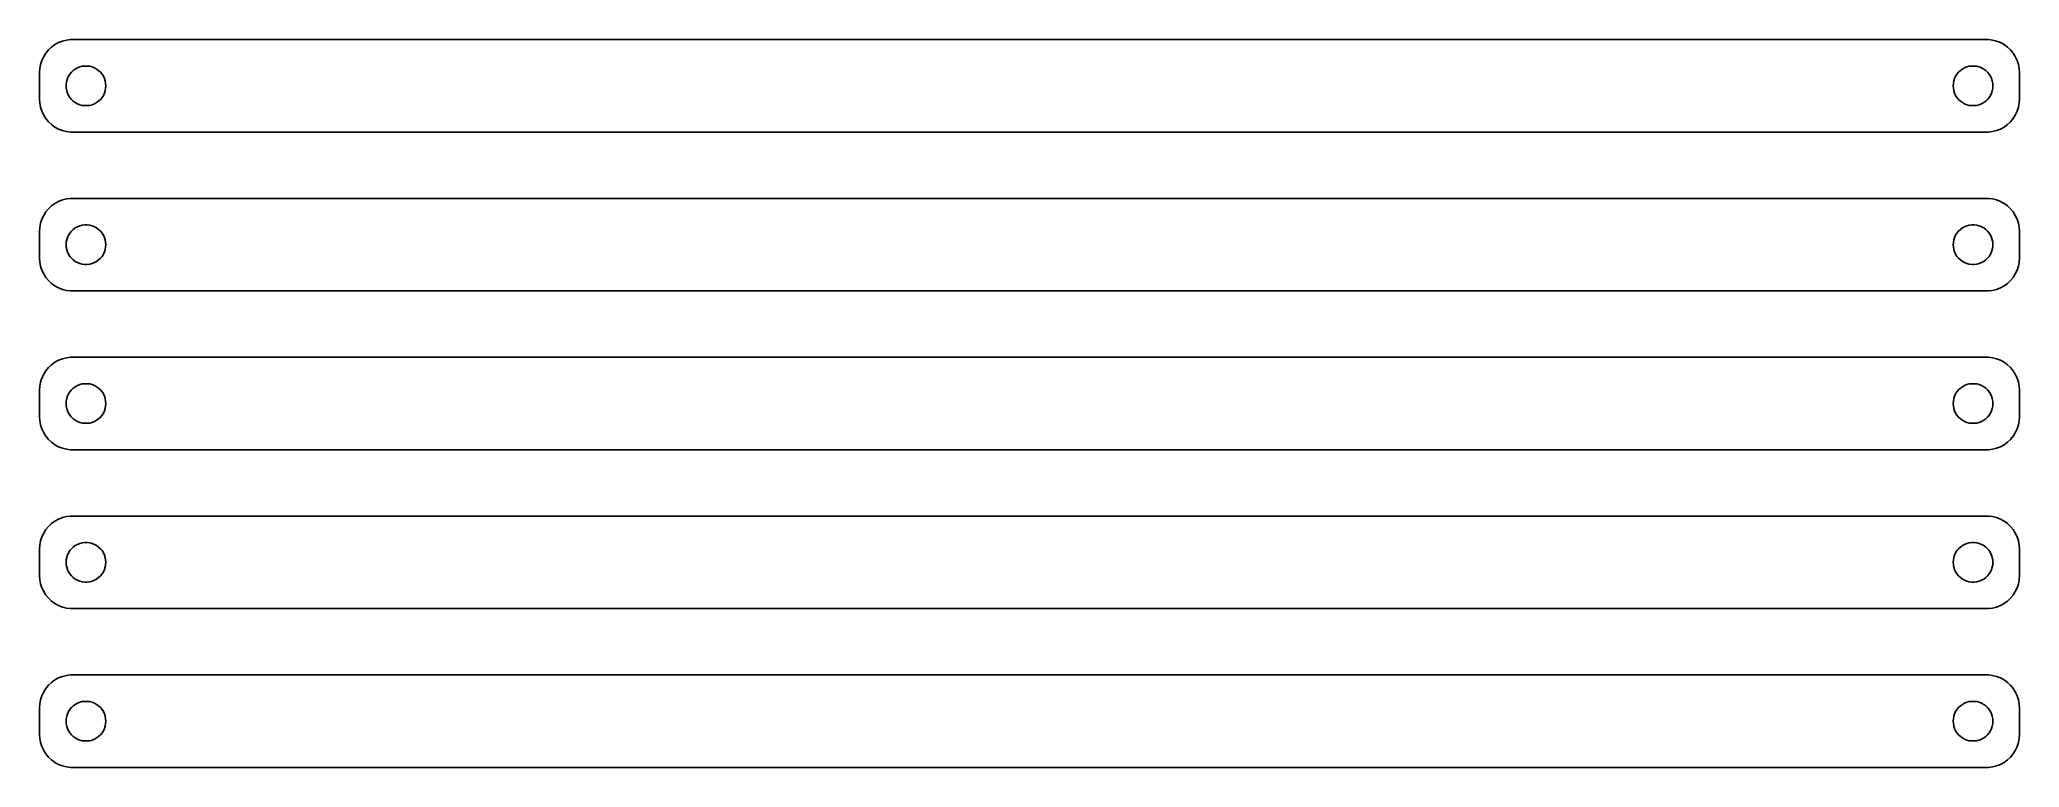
# Model space of a CAD drawing. Header units: metres. Extents: x -150 to 150, y 113 to 223.
import ezdxf

# ---------------------------------------------------------------- set-up
doc = ezdxf.new("R2010")
doc.units = ezdxf.units.M

msp = doc.modelspace()

# ---------------------------------------------------------------- linework, layer by layer
for p, q in [((-148.145, 221.423), (-148.545, 220.939)), ((-147.687, 221.853), (-148.145, 221.423)), ((-147.179, 222.222), (-147.687, 221.853)), ((-146.629, 222.524), (-147.179, 222.222)), ((-146.045, 222.755), (-146.629, 222.524)), ((-145.437, 222.911), (-146.045, 222.755)), ((-144.814, 222.99), (-145.437, 222.911)), ((144.814, 222.99), (-144.814, 222.99)), ((145.437, 222.911), (144.814, 222.99)), ((146.045, 222.755), (145.437, 222.911)), ((146.629, 222.524), (146.045, 222.755)), ((147.179, 222.222), (146.629, 222.524)), ((147.687, 221.853), (147.179, 222.222)), ((148.145, 221.423), (147.687, 221.853)), ((148.545, 220.939), (148.145, 221.423)), ((-149.461, 218.627), (-149.5, 218)), ((-149.343, 219.243), (-149.461, 218.627)), ((-149.149, 219.841), (-149.343, 219.243)), ((-148.882, 220.409), (-149.149, 219.841)), ((-148.545, 220.939), (-148.882, 220.409)), ((-144.687, 218.054), (-144.412, 218.312)), ((-144.412, 218.312), (-144.107, 218.533)), ((-144.107, 218.533), (-143.777, 218.714)), ((-143.777, 218.714), (-143.427, 218.853)), ((-143.427, 218.853), (-143.062, 218.947)), ((-143.062, 218.947), (-142.688, 218.994)), ((-142.688, 218.994), (-142.312, 218.994)), ((-142.312, 218.994), (-141.938, 218.947)), ((-141.938, 218.947), (-141.573, 218.853)), ((-141.573, 218.853), (-141.223, 218.714)), ((-141.223, 218.714), (-140.893, 218.533)), ((-140.893, 218.533), (-140.588, 218.312)), ((-140.588, 218.312), (-140.313, 218.054)), ((140.313, 218.054), (140.588, 218.312)), ((140.588, 218.312), (140.893, 218.533)), ((140.893, 218.533), (141.223, 218.714)), ((141.223, 218.714), (141.573, 218.853)), ((141.573, 218.853), (141.938, 218.947)), ((141.938, 218.947), (142.312, 218.994)), ((142.312, 218.994), (142.688, 218.994)), ((142.688, 218.994), (143.062, 218.947)), ((143.062, 218.947), (143.427, 218.853)), ((143.427, 218.853), (143.777, 218.714)), ((143.777, 218.714), (144.107, 218.533)), ((144.107, 218.533), (144.412, 218.312)), ((144.412, 218.312), (144.687, 218.054)), ((148.882, 220.409), (148.545, 220.939)), ((149.149, 219.841), (148.882, 220.409)), ((149.343, 219.243), (149.149, 219.841)), ((149.461, 218.627), (149.343, 219.243)), ((149.5, 218), (149.461, 218.627)), ((-149.5, 218), (-149.5, 214)), ((-145.5, 216), (-145.476, 216.376)), ((-145.476, 215.624), (-145.5, 216)), ((-145.476, 216.376), (-145.406, 216.746)), ((-145.406, 215.254), (-145.476, 215.624)), ((-145.406, 216.746), (-145.289, 217.104)), ((-145.289, 217.104), (-145.129, 217.445)), ((-145.129, 217.445), (-144.927, 217.763)), ((-144.927, 217.763), (-144.687, 218.054)), ((-140.313, 218.054), (-140.073, 217.763)), ((-140.073, 217.763), (-139.871, 217.445)), ((-139.871, 217.445), (-139.711, 217.104)), ((-139.711, 217.104), (-139.594, 216.746)), ((-139.594, 216.746), (-139.524, 216.376)), ((-139.524, 215.624), (-139.594, 215.254)), ((-139.524, 216.376), (-139.5, 216)), ((-139.5, 216), (-139.524, 215.624)), ((139.5, 216), (139.524, 216.376)), ((139.524, 215.624), (139.5, 216)), ((139.524, 216.376), (139.594, 216.746)), ((139.594, 215.254), (139.524, 215.624)), ((139.594, 216.746), (139.711, 217.104)), ((139.711, 217.104), (139.871, 217.445)), ((139.871, 217.445), (140.073, 217.763)), ((140.073, 217.763), (140.313, 218.054)), ((144.687, 218.054), (144.927, 217.763)), ((144.927, 217.763), (145.129, 217.445)), ((145.129, 217.445), (145.289, 217.104)), ((145.289, 217.104), (145.406, 216.746)), ((145.406, 216.746), (145.476, 216.376)), ((145.476, 215.624), (145.406, 215.254)), ((145.476, 216.376), (145.5, 216)), ((145.5, 216), (145.476, 215.624)), ((149.5, 214), (149.5, 218)), ((-149.5, 214), (-149.461, 213.373)), ((-149.461, 213.373), (-149.343, 212.757)), ((-149.343, 212.757), (-149.149, 212.159)), ((-145.289, 214.896), (-145.406, 215.254)), ((-145.129, 214.555), (-145.289, 214.896)), ((-144.927, 214.237), (-145.129, 214.555)), ((-144.687, 213.946), (-144.927, 214.237)), ((-144.412, 213.688), (-144.687, 213.946)), ((-144.107, 213.467), (-144.412, 213.688)), ((-143.777, 213.286), (-144.107, 213.467)), ((-143.427, 213.147), (-143.777, 213.286)), ((-143.062, 213.053), (-143.427, 213.147)), ((-142.688, 213.006), (-143.062, 213.053)), ((-142.312, 213.006), (-142.688, 213.006)), ((-141.938, 213.053), (-142.312, 213.006)), ((-141.573, 213.147), (-141.938, 213.053)), ((-141.223, 213.286), (-141.573, 213.147)), ((-140.893, 213.467), (-141.223, 213.286)), ((-140.588, 213.688), (-140.893, 213.467)), ((-140.313, 213.946), (-140.588, 213.688)), ((-140.073, 214.237), (-140.313, 213.946)), ((-139.871, 214.555), (-140.073, 214.237)), ((-139.711, 214.896), (-139.871, 214.555)), ((-139.594, 215.254), (-139.711, 214.896)), ((139.711, 214.896), (139.594, 215.254)), ((139.871, 214.555), (139.711, 214.896)), ((140.073, 214.237), (139.871, 214.555)), ((140.313, 213.946), (140.073, 214.237)), ((140.588, 213.688), (140.313, 213.946)), ((140.893, 213.467), (140.588, 213.688)), ((141.223, 213.286), (140.893, 213.467)), ((141.573, 213.147), (141.223, 213.286)), ((141.938, 213.053), (141.573, 213.147)), ((142.312, 213.006), (141.938, 213.053)), ((142.688, 213.006), (142.312, 213.006)), ((143.062, 213.053), (142.688, 213.006)), ((143.427, 213.147), (143.062, 213.053)), ((143.777, 213.286), (143.427, 213.147)), ((144.107, 213.467), (143.777, 213.286)), ((144.412, 213.688), (144.107, 213.467)), ((144.687, 213.946), (144.412, 213.688)), ((144.927, 214.237), (144.687, 213.946)), ((145.129, 214.555), (144.927, 214.237)), ((145.289, 214.896), (145.129, 214.555)), ((145.406, 215.254), (145.289, 214.896)), ((149.149, 212.159), (149.343, 212.757)), ((149.343, 212.757), (149.461, 213.373)), ((149.461, 213.373), (149.5, 214)), ((-149.149, 212.159), (-148.882, 211.591)), ((-148.882, 211.591), (-148.545, 211.061)), ((-148.545, 211.061), (-148.145, 210.577)), ((-148.145, 210.577), (-147.687, 210.147)), ((-147.687, 210.147), (-147.179, 209.778)), ((-147.179, 209.778), (-146.629, 209.476)), ((-146.629, 209.476), (-146.045, 209.245)), ((146.045, 209.245), (146.629, 209.476)), ((146.629, 209.476), (147.179, 209.778)), ((147.179, 209.778), (147.687, 210.147)), ((147.687, 210.147), (148.145, 210.577)), ((148.145, 210.577), (148.545, 211.061)), ((148.545, 211.061), (148.882, 211.591)), ((148.882, 211.591), (149.149, 212.159)), ((-146.045, 209.245), (-145.437, 209.089)), ((-145.437, 209.089), (-144.814, 209.01)), ((-144.814, 209.01), (144.814, 209.01)), ((144.814, 209.01), (145.437, 209.089)), ((145.437, 209.089), (146.045, 209.245)), ((-148.145, 197.423), (-148.545, 196.939)), ((-147.687, 197.853), (-148.145, 197.423)), ((-147.179, 198.222), (-147.687, 197.853)), ((-146.629, 198.524), (-147.179, 198.222)), ((-146.045, 198.755), (-146.629, 198.524)), ((-145.437, 198.911), (-146.045, 198.755)), ((-144.814, 198.99), (-145.437, 198.911)), ((144.814, 198.99), (-144.814, 198.99)), ((145.437, 198.911), (144.814, 198.99)), ((146.045, 198.755), (145.437, 198.911)), ((146.629, 198.524), (146.045, 198.755)), ((147.179, 198.222), (146.629, 198.524)), ((147.687, 197.853), (147.179, 198.222)), ((148.145, 197.423), (147.687, 197.853)), ((148.545, 196.939), (148.145, 197.423)), ((-149.461, 194.627), (-149.5, 194)), ((-149.343, 195.243), (-149.461, 194.627)), ((-149.149, 195.841), (-149.343, 195.243)), ((-148.882, 196.409), (-149.149, 195.841)), ((-148.545, 196.939), (-148.882, 196.409)), ((-144.412, 194.312), (-144.107, 194.533)), ((-144.107, 194.533), (-143.777, 194.714)), ((-143.777, 194.714), (-143.427, 194.853)), ((-143.427, 194.853), (-143.062, 194.947)), ((-143.062, 194.947), (-142.688, 194.994)), ((-142.688, 194.994), (-142.312, 194.994)), ((-142.312, 194.994), (-141.938, 194.947)), ((-141.938, 194.947), (-141.573, 194.853)), ((-141.573, 194.853), (-141.223, 194.714)), ((-141.223, 194.714), (-140.893, 194.533)), ((-140.893, 194.533), (-140.588, 194.312)), ((140.588, 194.312), (140.893, 194.533)), ((140.893, 194.533), (141.223, 194.714)), ((141.223, 194.714), (141.573, 194.853)), ((141.573, 194.853), (141.938, 194.947)), ((141.938, 194.947), (142.312, 194.994)), ((142.312, 194.994), (142.688, 194.994)), ((142.688, 194.994), (143.062, 194.947)), ((143.062, 194.947), (143.427, 194.853)), ((143.427, 194.853), (143.777, 194.714)), ((143.777, 194.714), (144.107, 194.533)), ((144.107, 194.533), (144.412, 194.312)), ((148.882, 196.409), (148.545, 196.939)), ((149.149, 195.841), (148.882, 196.409)), ((149.343, 195.243), (149.149, 195.841)), ((149.461, 194.627), (149.343, 195.243)), ((149.5, 194), (149.461, 194.627)), ((-149.5, 194), (-149.5, 190)), ((-145.5, 192), (-145.476, 192.376)), ((-145.476, 191.624), (-145.5, 192)), ((-145.476, 192.376), (-145.406, 192.746)), ((-145.406, 191.254), (-145.476, 191.624)), ((-145.406, 192.746), (-145.289, 193.104)), ((-145.289, 193.104), (-145.129, 193.445)), ((-145.129, 193.445), (-144.927, 193.763)), ((-144.927, 193.763), (-144.687, 194.054)), ((-144.687, 194.054), (-144.412, 194.312)), ((-140.588, 194.312), (-140.313, 194.054)), ((-140.313, 194.054), (-140.073, 193.763)), ((-140.073, 193.763), (-139.871, 193.445)), ((-139.871, 193.445), (-139.711, 193.104)), ((-139.711, 193.104), (-139.594, 192.746)), ((-139.594, 192.746), (-139.524, 192.376)), ((-139.524, 191.624), (-139.594, 191.254)), ((-139.524, 192.376), (-139.5, 192)), ((-139.5, 192), (-139.524, 191.624)), ((139.5, 192), (139.524, 192.376)), ((139.524, 191.624), (139.5, 192)), ((139.524, 192.376), (139.594, 192.746)), ((139.594, 191.254), (139.524, 191.624)), ((139.594, 192.746), (139.711, 193.104)), ((139.711, 193.104), (139.871, 193.445)), ((139.871, 193.445), (140.073, 193.763)), ((140.073, 193.763), (140.313, 194.054)), ((140.313, 194.054), (140.588, 194.312)), ((144.412, 194.312), (144.687, 194.054)), ((144.687, 194.054), (144.927, 193.763)), ((144.927, 193.763), (145.129, 193.445)), ((145.129, 193.445), (145.289, 193.104)), ((145.289, 193.104), (145.406, 192.746)), ((145.406, 192.746), (145.476, 192.376)), ((145.476, 191.624), (145.406, 191.254)), ((145.476, 192.376), (145.5, 192)), ((145.5, 192), (145.476, 191.624)), ((149.5, 190), (149.5, 194)), ((-149.5, 190), (-149.461, 189.373)), ((-149.461, 189.373), (-149.343, 188.757)), ((-149.343, 188.757), (-149.149, 188.159)), ((-145.289, 190.896), (-145.406, 191.254)), ((-145.129, 190.555), (-145.289, 190.896)), ((-144.927, 190.237), (-145.129, 190.555)), ((-144.687, 189.946), (-144.927, 190.237)), ((-144.412, 189.688), (-144.687, 189.946)), ((-144.107, 189.467), (-144.412, 189.688)), ((-143.777, 189.286), (-144.107, 189.467)), ((-143.427, 189.147), (-143.777, 189.286)), ((-143.062, 189.053), (-143.427, 189.147)), ((-142.688, 189.006), (-143.062, 189.053)), ((-142.312, 189.006), (-142.688, 189.006)), ((-141.938, 189.053), (-142.312, 189.006)), ((-141.573, 189.147), (-141.938, 189.053)), ((-141.223, 189.286), (-141.573, 189.147)), ((-140.893, 189.467), (-141.223, 189.286)), ((-140.588, 189.688), (-140.893, 189.467)), ((-140.313, 189.946), (-140.588, 189.688)), ((-140.073, 190.237), (-140.313, 189.946)), ((-139.871, 190.555), (-140.073, 190.237)), ((-139.711, 190.896), (-139.871, 190.555)), ((-139.594, 191.254), (-139.711, 190.896)), ((139.711, 190.896), (139.594, 191.254)), ((139.871, 190.555), (139.711, 190.896)), ((140.073, 190.237), (139.871, 190.555)), ((140.313, 189.946), (140.073, 190.237)), ((140.588, 189.688), (140.313, 189.946)), ((140.893, 189.467), (140.588, 189.688)), ((141.223, 189.286), (140.893, 189.467)), ((141.573, 189.147), (141.223, 189.286)), ((141.938, 189.053), (141.573, 189.147)), ((142.312, 189.006), (141.938, 189.053)), ((142.688, 189.006), (142.312, 189.006)), ((143.062, 189.053), (142.688, 189.006)), ((143.427, 189.147), (143.062, 189.053)), ((143.777, 189.286), (143.427, 189.147)), ((144.107, 189.467), (143.777, 189.286)), ((144.412, 189.688), (144.107, 189.467)), ((144.687, 189.946), (144.412, 189.688)), ((144.927, 190.237), (144.687, 189.946)), ((145.129, 190.555), (144.927, 190.237)), ((145.289, 190.896), (145.129, 190.555)), ((145.406, 191.254), (145.289, 190.896)), ((149.149, 188.159), (149.343, 188.757)), ((149.343, 188.757), (149.461, 189.373)), ((149.461, 189.373), (149.5, 190)), ((-149.149, 188.159), (-148.882, 187.591)), ((-148.882, 187.591), (-148.545, 187.061)), ((-148.545, 187.061), (-148.145, 186.577)), ((-148.145, 186.577), (-147.687, 186.147)), ((-147.687, 186.147), (-147.179, 185.778)), ((-147.179, 185.778), (-146.629, 185.476)), ((-146.629, 185.476), (-146.045, 185.245)), ((146.045, 185.245), (146.629, 185.476)), ((146.629, 185.476), (147.179, 185.778)), ((147.179, 185.778), (147.687, 186.147)), ((147.687, 186.147), (148.145, 186.577)), ((148.145, 186.577), (148.545, 187.061)), ((148.545, 187.061), (148.882, 187.591)), ((148.882, 187.591), (149.149, 188.159)), ((-146.045, 185.245), (-145.437, 185.089)), ((-145.437, 185.089), (-144.814, 185.01)), ((-144.814, 185.01), (144.814, 185.01)), ((144.814, 185.01), (145.437, 185.089)), ((145.437, 185.089), (146.045, 185.245)), ((-148.145, 173.423), (-148.545, 172.939)), ((-147.687, 173.853), (-148.145, 173.423)), ((-147.179, 174.222), (-147.687, 173.853)), ((-146.629, 174.524), (-147.179, 174.222)), ((-146.045, 174.755), (-146.629, 174.524)), ((-145.437, 174.911), (-146.045, 174.755)), ((-144.814, 174.99), (-145.437, 174.911)), ((144.814, 174.99), (-144.814, 174.99)), ((145.437, 174.911), (144.814, 174.99)), ((146.045, 174.755), (145.437, 174.911)), ((146.629, 174.524), (146.045, 174.755)), ((147.179, 174.222), (146.629, 174.524)), ((147.687, 173.853), (147.179, 174.222)), ((148.145, 173.423), (147.687, 173.853)), ((148.545, 172.939), (148.145, 173.423)), ((-149.461, 170.627), (-149.5, 170)), ((-149.343, 171.243), (-149.461, 170.627)), ((-149.149, 171.841), (-149.343, 171.243)), ((-148.882, 172.409), (-149.149, 171.841)), ((-148.545, 172.939), (-148.882, 172.409)), ((-144.412, 170.312), (-144.107, 170.533)), ((-144.107, 170.533), (-143.777, 170.714)), ((-143.777, 170.714), (-143.427, 170.853)), ((-143.427, 170.853), (-143.062, 170.947)), ((-143.062, 170.947), (-142.688, 170.994)), ((-142.688, 170.994), (-142.312, 170.994)), ((-142.312, 170.994), (-141.938, 170.947)), ((-141.938, 170.947), (-141.573, 170.853)), ((-141.573, 170.853), (-141.223, 170.714)), ((-141.223, 170.714), (-140.893, 170.533)), ((-140.893, 170.533), (-140.588, 170.312)), ((140.588, 170.312), (140.893, 170.533)), ((140.893, 170.533), (141.223, 170.714)), ((141.223, 170.714), (141.573, 170.853)), ((141.573, 170.853), (141.938, 170.947)), ((141.938, 170.947), (142.312, 170.994)), ((142.312, 170.994), (142.688, 170.994)), ((142.688, 170.994), (143.062, 170.947)), ((143.062, 170.947), (143.427, 170.853)), ((143.427, 170.853), (143.777, 170.714)), ((143.777, 170.714), (144.107, 170.533)), ((144.107, 170.533), (144.412, 170.312)), ((148.882, 172.409), (148.545, 172.939)), ((149.149, 171.841), (148.882, 172.409)), ((149.343, 171.243), (149.149, 171.841)), ((149.461, 170.627), (149.343, 171.243)), ((149.5, 170), (149.461, 170.627)), ((-149.5, 170), (-149.5, 166)), ((-145.5, 168), (-145.476, 168.376)), ((-145.476, 167.624), (-145.5, 168)), ((-145.476, 168.376), (-145.406, 168.746)), ((-145.406, 167.254), (-145.476, 167.624)), ((-145.406, 168.746), (-145.289, 169.104)), ((-145.289, 169.104), (-145.129, 169.445)), ((-145.129, 169.445), (-144.927, 169.763)), ((-144.927, 169.763), (-144.687, 170.054)), ((-144.687, 170.054), (-144.412, 170.312)), ((-140.588, 170.312), (-140.313, 170.054)), ((-140.313, 170.054), (-140.073, 169.763)), ((-140.073, 169.763), (-139.871, 169.445)), ((-139.871, 169.445), (-139.711, 169.104)), ((-139.711, 169.104), (-139.594, 168.746)), ((-139.594, 168.746), (-139.524, 168.376)), ((-139.524, 167.624), (-139.594, 167.254)), ((-139.524, 168.376), (-139.5, 168)), ((-139.5, 168), (-139.524, 167.624)), ((139.5, 168), (139.524, 168.376)), ((139.524, 167.624), (139.5, 168)), ((139.524, 168.376), (139.594, 168.746)), ((139.594, 167.254), (139.524, 167.624)), ((139.594, 168.746), (139.711, 169.104)), ((139.711, 169.104), (139.871, 169.445)), ((139.871, 169.445), (140.073, 169.763)), ((140.073, 169.763), (140.313, 170.054)), ((140.313, 170.054), (140.588, 170.312)), ((144.412, 170.312), (144.687, 170.054)), ((144.687, 170.054), (144.927, 169.763)), ((144.927, 169.763), (145.129, 169.445)), ((145.129, 169.445), (145.289, 169.104)), ((145.289, 169.104), (145.406, 168.746)), ((145.406, 168.746), (145.476, 168.376)), ((145.476, 167.624), (145.406, 167.254)), ((145.476, 168.376), (145.5, 168)), ((145.5, 168), (145.476, 167.624)), ((149.5, 166), (149.5, 170)), ((-149.5, 166), (-149.461, 165.373)), ((-149.461, 165.373), (-149.343, 164.757)), ((-149.343, 164.757), (-149.149, 164.159)), ((-145.289, 166.896), (-145.406, 167.254)), ((-145.129, 166.555), (-145.289, 166.896)), ((-144.927, 166.237), (-145.129, 166.555)), ((-144.687, 165.946), (-144.927, 166.237)), ((-144.412, 165.688), (-144.687, 165.946)), ((-144.107, 165.467), (-144.412, 165.688)), ((-143.777, 165.286), (-144.107, 165.467)), ((-143.427, 165.147), (-143.777, 165.286)), ((-143.062, 165.053), (-143.427, 165.147)), ((-142.688, 165.006), (-143.062, 165.053)), ((-142.312, 165.006), (-142.688, 165.006)), ((-141.938, 165.053), (-142.312, 165.006)), ((-141.573, 165.147), (-141.938, 165.053)), ((-141.223, 165.286), (-141.573, 165.147)), ((-140.893, 165.467), (-141.223, 165.286)), ((-140.588, 165.688), (-140.893, 165.467)), ((-140.313, 165.946), (-140.588, 165.688)), ((-140.073, 166.237), (-140.313, 165.946)), ((-139.871, 166.555), (-140.073, 166.237)), ((-139.711, 166.896), (-139.871, 166.555)), ((-139.594, 167.254), (-139.711, 166.896)), ((139.711, 166.896), (139.594, 167.254)), ((139.871, 166.555), (139.711, 166.896)), ((140.073, 166.237), (139.871, 166.555)), ((140.313, 165.946), (140.073, 166.237)), ((140.588, 165.688), (140.313, 165.946)), ((140.893, 165.467), (140.588, 165.688)), ((141.223, 165.286), (140.893, 165.467)), ((141.573, 165.147), (141.223, 165.286)), ((141.938, 165.053), (141.573, 165.147)), ((142.312, 165.006), (141.938, 165.053)), ((142.688, 165.006), (142.312, 165.006)), ((143.062, 165.053), (142.688, 165.006)), ((143.427, 165.147), (143.062, 165.053)), ((143.777, 165.286), (143.427, 165.147)), ((144.107, 165.467), (143.777, 165.286)), ((144.412, 165.688), (144.107, 165.467)), ((144.687, 165.946), (144.412, 165.688)), ((144.927, 166.237), (144.687, 165.946)), ((145.129, 166.555), (144.927, 166.237)), ((145.289, 166.896), (145.129, 166.555)), ((145.406, 167.254), (145.289, 166.896)), ((149.149, 164.159), (149.343, 164.757)), ((149.343, 164.757), (149.461, 165.373)), ((149.461, 165.373), (149.5, 166)), ((-149.149, 164.159), (-148.882, 163.591)), ((-148.882, 163.591), (-148.545, 163.061)), ((-148.545, 163.061), (-148.145, 162.577)), ((-148.145, 162.577), (-147.687, 162.147)), ((-147.687, 162.147), (-147.179, 161.778)), ((-147.179, 161.778), (-146.629, 161.476)), ((-146.629, 161.476), (-146.045, 161.245)), ((146.045, 161.245), (146.629, 161.476)), ((146.629, 161.476), (147.179, 161.778)), ((147.179, 161.778), (147.687, 162.147)), ((147.687, 162.147), (148.145, 162.577)), ((148.145, 162.577), (148.545, 163.061)), ((148.545, 163.061), (148.882, 163.591)), ((148.882, 163.591), (149.149, 164.159)), ((-146.045, 161.245), (-145.437, 161.089)), ((-145.437, 161.089), (-144.814, 161.01)), ((-144.814, 161.01), (144.814, 161.01)), ((144.814, 161.01), (145.437, 161.089)), ((145.437, 161.089), (146.045, 161.245)), ((-147.687, 149.853), (-148.145, 149.423)), ((-147.179, 150.222), (-147.687, 149.853)), ((-146.629, 150.524), (-147.179, 150.222)), ((-146.045, 150.755), (-146.629, 150.524)), ((-145.437, 150.911), (-146.045, 150.755)), ((-144.814, 150.99), (-145.437, 150.911)), ((144.814, 150.99), (-144.814, 150.99)), ((145.437, 150.911), (144.814, 150.99)), ((146.045, 150.755), (145.437, 150.911)), ((146.629, 150.524), (146.045, 150.755)), ((147.179, 150.222), (146.629, 150.524)), ((147.687, 149.853), (147.179, 150.222)), ((148.145, 149.423), (147.687, 149.853)), ((-149.461, 146.627), (-149.5, 146)), ((-149.343, 147.243), (-149.461, 146.627)), ((-149.149, 147.841), (-149.343, 147.243)), ((-148.882, 148.409), (-149.149, 147.841)), ((-148.545, 148.939), (-148.882, 148.409)), ((-148.145, 149.423), (-148.545, 148.939)), ((-144.412, 146.312), (-144.107, 146.533)), ((-144.107, 146.533), (-143.777, 146.714)), ((-143.777, 146.714), (-143.427, 146.853)), ((-143.427, 146.853), (-143.062, 146.947)), ((-143.062, 146.947), (-142.688, 146.994)), ((-142.688, 146.994), (-142.312, 146.994)), ((-142.312, 146.994), (-141.938, 146.947)), ((-141.938, 146.947), (-141.573, 146.853)), ((-141.573, 146.853), (-141.223, 146.714)), ((-141.223, 146.714), (-140.893, 146.533)), ((-140.893, 146.533), (-140.588, 146.312)), ((140.588, 146.312), (140.893, 146.533)), ((140.893, 146.533), (141.223, 146.714)), ((141.223, 146.714), (141.573, 146.853)), ((141.573, 146.853), (141.938, 146.947)), ((141.938, 146.947), (142.312, 146.994)), ((142.312, 146.994), (142.688, 146.994)), ((142.688, 146.994), (143.062, 146.947)), ((143.062, 146.947), (143.427, 146.853)), ((143.427, 146.853), (143.777, 146.714)), ((143.777, 146.714), (144.107, 146.533)), ((144.107, 146.533), (144.412, 146.312)), ((148.545, 148.939), (148.145, 149.423)), ((148.882, 148.409), (148.545, 148.939)), ((149.149, 147.841), (148.882, 148.409)), ((149.343, 147.243), (149.149, 147.841)), ((149.461, 146.627), (149.343, 147.243)), ((149.5, 146), (149.461, 146.627)), ((-149.5, 146), (-149.5, 142)), ((-145.5, 144), (-145.476, 144.376)), ((-145.476, 143.624), (-145.5, 144)), ((-145.476, 144.376), (-145.406, 144.746)), ((-145.406, 143.254), (-145.476, 143.624)), ((-145.406, 144.746), (-145.289, 145.104)), ((-145.289, 145.104), (-145.129, 145.445)), ((-145.129, 145.445), (-144.927, 145.763)), ((-144.927, 145.763), (-144.687, 146.054)), ((-144.687, 146.054), (-144.412, 146.312)), ((-140.588, 146.312), (-140.313, 146.054)), ((-140.313, 146.054), (-140.073, 145.763)), ((-140.073, 145.763), (-139.871, 145.445)), ((-139.871, 145.445), (-139.711, 145.104)), ((-139.711, 145.104), (-139.594, 144.746)), ((-139.594, 144.746), (-139.524, 144.376)), ((-139.524, 143.624), (-139.594, 143.254)), ((-139.524, 144.376), (-139.5, 144)), ((-139.5, 144), (-139.524, 143.624)), ((139.5, 144), (139.524, 144.376)), ((139.524, 143.624), (139.5, 144)), ((139.524, 144.376), (139.594, 144.746)), ((139.594, 143.254), (139.524, 143.624)), ((139.594, 144.746), (139.711, 145.104)), ((139.711, 145.104), (139.871, 145.445)), ((139.871, 145.445), (140.073, 145.763)), ((140.073, 145.763), (140.313, 146.054)), ((140.313, 146.054), (140.588, 146.312)), ((144.412, 146.312), (144.687, 146.054)), ((144.687, 146.054), (144.927, 145.763)), ((144.927, 145.763), (145.129, 145.445)), ((145.129, 145.445), (145.289, 145.104)), ((145.289, 145.104), (145.406, 144.746)), ((145.406, 144.746), (145.476, 144.376)), ((145.476, 143.624), (145.406, 143.254)), ((145.476, 144.376), (145.5, 144)), ((145.5, 144), (145.476, 143.624)), ((149.5, 142), (149.5, 146)), ((-149.5, 142), (-149.461, 141.373)), ((-149.461, 141.373), (-149.343, 140.757)), ((-149.343, 140.757), (-149.149, 140.159)), ((-145.289, 142.896), (-145.406, 143.254)), ((-145.129, 142.555), (-145.289, 142.896)), ((-144.927, 142.237), (-145.129, 142.555)), ((-144.687, 141.946), (-144.927, 142.237)), ((-144.412, 141.688), (-144.687, 141.946)), ((-144.107, 141.467), (-144.412, 141.688)), ((-143.777, 141.286), (-144.107, 141.467)), ((-143.427, 141.147), (-143.777, 141.286)), ((-143.062, 141.053), (-143.427, 141.147)), ((-142.688, 141.006), (-143.062, 141.053)), ((-142.312, 141.006), (-142.688, 141.006)), ((-141.938, 141.053), (-142.312, 141.006)), ((-141.573, 141.147), (-141.938, 141.053)), ((-141.223, 141.286), (-141.573, 141.147)), ((-140.893, 141.467), (-141.223, 141.286)), ((-140.588, 141.688), (-140.893, 141.467)), ((-140.313, 141.946), (-140.588, 141.688)), ((-140.073, 142.237), (-140.313, 141.946)), ((-139.871, 142.555), (-140.073, 142.237)), ((-139.711, 142.896), (-139.871, 142.555)), ((-139.594, 143.254), (-139.711, 142.896)), ((139.711, 142.896), (139.594, 143.254)), ((139.871, 142.555), (139.711, 142.896)), ((140.073, 142.237), (139.871, 142.555)), ((140.313, 141.946), (140.073, 142.237)), ((140.588, 141.688), (140.313, 141.946)), ((140.893, 141.467), (140.588, 141.688)), ((141.223, 141.286), (140.893, 141.467)), ((141.573, 141.147), (141.223, 141.286)), ((141.938, 141.053), (141.573, 141.147)), ((142.312, 141.006), (141.938, 141.053)), ((142.688, 141.006), (142.312, 141.006)), ((143.062, 141.053), (142.688, 141.006)), ((143.427, 141.147), (143.062, 141.053)), ((143.777, 141.286), (143.427, 141.147)), ((144.107, 141.467), (143.777, 141.286)), ((144.412, 141.688), (144.107, 141.467)), ((144.687, 141.946), (144.412, 141.688)), ((144.927, 142.237), (144.687, 141.946)), ((145.129, 142.555), (144.927, 142.237)), ((145.289, 142.896), (145.129, 142.555)), ((145.406, 143.254), (145.289, 142.896)), ((149.149, 140.159), (149.343, 140.757)), ((149.343, 140.757), (149.461, 141.373)), ((149.461, 141.373), (149.5, 142)), ((-149.149, 140.159), (-148.882, 139.591)), ((-148.882, 139.591), (-148.545, 139.061)), ((-148.545, 139.061), (-148.145, 138.577)), ((-148.145, 138.577), (-147.687, 138.147)), ((-147.687, 138.147), (-147.179, 137.778)), ((-147.179, 137.778), (-146.629, 137.476)), ((146.629, 137.476), (147.179, 137.778)), ((147.179, 137.778), (147.687, 138.147)), ((147.687, 138.147), (148.145, 138.577)), ((148.145, 138.577), (148.545, 139.061)), ((148.545, 139.061), (148.882, 139.591)), ((148.882, 139.591), (149.149, 140.159)), ((-146.629, 137.476), (-146.045, 137.245)), ((-146.045, 137.245), (-145.437, 137.089)), ((-145.437, 137.089), (-144.814, 137.01)), ((-144.814, 137.01), (144.814, 137.01)), ((144.814, 137.01), (145.437, 137.089)), ((145.437, 137.089), (146.045, 137.245)), ((146.045, 137.245), (146.629, 137.476)), ((-147.687, 125.853), (-148.145, 125.423)), ((-147.179, 126.222), (-147.687, 125.853)), ((-146.629, 126.524), (-147.179, 126.222)), ((-146.045, 126.755), (-146.629, 126.524)), ((-145.437, 126.911), (-146.045, 126.755)), ((-144.814, 126.99), (-145.437, 126.911)), ((144.814, 126.99), (-144.814, 126.99)), ((145.437, 126.911), (144.814, 126.99)), ((146.045, 126.755), (145.437, 126.911)), ((146.629, 126.524), (146.045, 126.755)), ((147.179, 126.222), (146.629, 126.524)), ((147.687, 125.853), (147.179, 126.222)), ((148.145, 125.423), (147.687, 125.853)), ((-149.461, 122.627), (-149.5, 122)), ((-149.343, 123.243), (-149.461, 122.627)), ((-149.149, 123.841), (-149.343, 123.243)), ((-148.882, 124.409), (-149.149, 123.841)), ((-148.545, 124.939), (-148.882, 124.409)), ((-148.145, 125.423), (-148.545, 124.939)), ((-144.107, 122.533), (-143.777, 122.714)), ((-143.777, 122.714), (-143.427, 122.853)), ((-143.427, 122.853), (-143.062, 122.947)), ((-143.062, 122.947), (-142.688, 122.994)), ((-142.688, 122.994), (-142.312, 122.994)), ((-142.312, 122.994), (-141.938, 122.947)), ((-141.938, 122.947), (-141.573, 122.853)), ((-141.573, 122.853), (-141.223, 122.714)), ((-141.223, 122.714), (-140.893, 122.533)), ((140.893, 122.533), (141.223, 122.714)), ((141.223, 122.714), (141.573, 122.853)), ((141.573, 122.853), (141.938, 122.947)), ((141.938, 122.947), (142.312, 122.994)), ((142.312, 122.994), (142.688, 122.994)), ((142.688, 122.994), (143.062, 122.947)), ((143.062, 122.947), (143.427, 122.853)), ((143.427, 122.853), (143.777, 122.714)), ((143.777, 122.714), (144.107, 122.533)), ((148.545, 124.939), (148.145, 125.423)), ((148.882, 124.409), (148.545, 124.939)), ((149.149, 123.841), (148.882, 124.409)), ((149.343, 123.243), (149.149, 123.841)), ((149.461, 122.627), (149.343, 123.243)), ((149.5, 122), (149.461, 122.627)), ((-149.5, 122), (-149.5, 118)), ((-145.5, 120), (-145.476, 120.376)), ((-145.476, 119.624), (-145.5, 120)), ((-145.476, 120.376), (-145.406, 120.746)), ((-145.406, 119.254), (-145.476, 119.624)), ((-145.406, 120.746), (-145.289, 121.104)), ((-145.289, 121.104), (-145.129, 121.445)), ((-145.129, 121.445), (-144.927, 121.763)), ((-144.927, 121.763), (-144.687, 122.054)), ((-144.687, 122.054), (-144.412, 122.312)), ((-144.412, 122.312), (-144.107, 122.533)), ((-140.893, 122.533), (-140.588, 122.312)), ((-140.588, 122.312), (-140.313, 122.054)), ((-140.313, 122.054), (-140.073, 121.763)), ((-140.073, 121.763), (-139.871, 121.445)), ((-139.871, 121.445), (-139.711, 121.104)), ((-139.711, 121.104), (-139.594, 120.746)), ((-139.594, 120.746), (-139.524, 120.376)), ((-139.524, 119.624), (-139.594, 119.254)), ((-139.524, 120.376), (-139.5, 120)), ((-139.5, 120), (-139.524, 119.624)), ((139.5, 120), (139.524, 120.376)), ((139.524, 119.624), (139.5, 120)), ((139.524, 120.376), (139.594, 120.746)), ((139.594, 119.254), (139.524, 119.624)), ((139.594, 120.746), (139.711, 121.104)), ((139.711, 121.104), (139.871, 121.445)), ((139.871, 121.445), (140.073, 121.763)), ((140.073, 121.763), (140.313, 122.054)), ((140.313, 122.054), (140.588, 122.312)), ((140.588, 122.312), (140.893, 122.533)), ((144.107, 122.533), (144.412, 122.312)), ((144.412, 122.312), (144.687, 122.054)), ((144.687, 122.054), (144.927, 121.763)), ((144.927, 121.763), (145.129, 121.445)), ((145.129, 121.445), (145.289, 121.104)), ((145.289, 121.104), (145.406, 120.746)), ((145.406, 120.746), (145.476, 120.376)), ((145.476, 119.624), (145.406, 119.254)), ((145.476, 120.376), (145.5, 120)), ((145.5, 120), (145.476, 119.624)), ((149.5, 118), (149.5, 122)), ((-149.5, 118), (-149.461, 117.373)), ((-149.461, 117.373), (-149.343, 116.757)), ((-149.343, 116.757), (-149.149, 116.159)), ((-145.289, 118.896), (-145.406, 119.254)), ((-145.129, 118.555), (-145.289, 118.896)), ((-144.927, 118.237), (-145.129, 118.555)), ((-144.687, 117.946), (-144.927, 118.237)), ((-144.412, 117.688), (-144.687, 117.946)), ((-144.107, 117.467), (-144.412, 117.688)), ((-143.777, 117.286), (-144.107, 117.467)), ((-143.427, 117.147), (-143.777, 117.286)), ((-143.062, 117.053), (-143.427, 117.147)), ((-142.688, 117.006), (-143.062, 117.053)), ((-142.312, 117.006), (-142.688, 117.006)), ((-141.938, 117.053), (-142.312, 117.006)), ((-141.573, 117.147), (-141.938, 117.053)), ((-141.223, 117.286), (-141.573, 117.147)), ((-140.893, 117.467), (-141.223, 117.286)), ((-140.588, 117.688), (-140.893, 117.467)), ((-140.313, 117.946), (-140.588, 117.688)), ((-140.073, 118.237), (-140.313, 117.946)), ((-139.871, 118.555), (-140.073, 118.237)), ((-139.711, 118.896), (-139.871, 118.555)), ((-139.594, 119.254), (-139.711, 118.896)), ((139.711, 118.896), (139.594, 119.254)), ((139.871, 118.555), (139.711, 118.896)), ((140.073, 118.237), (139.871, 118.555)), ((140.313, 117.946), (140.073, 118.237)), ((140.588, 117.688), (140.313, 117.946)), ((140.893, 117.467), (140.588, 117.688)), ((141.223, 117.286), (140.893, 117.467)), ((141.573, 117.147), (141.223, 117.286)), ((141.938, 117.053), (141.573, 117.147)), ((142.312, 117.006), (141.938, 117.053)), ((142.688, 117.006), (142.312, 117.006)), ((143.062, 117.053), (142.688, 117.006)), ((143.427, 117.147), (143.062, 117.053)), ((143.777, 117.286), (143.427, 117.147)), ((144.107, 117.467), (143.777, 117.286)), ((144.412, 117.688), (144.107, 117.467)), ((144.687, 117.946), (144.412, 117.688)), ((144.927, 118.237), (144.687, 117.946)), ((145.129, 118.555), (144.927, 118.237)), ((145.289, 118.896), (145.129, 118.555)), ((145.406, 119.254), (145.289, 118.896)), ((149.149, 116.159), (149.343, 116.757)), ((149.343, 116.757), (149.461, 117.373)), ((149.461, 117.373), (149.5, 118)), ((-149.149, 116.159), (-148.882, 115.591)), ((-148.882, 115.591), (-148.545, 115.061)), ((-148.545, 115.061), (-148.145, 114.577)), ((-148.145, 114.577), (-147.687, 114.147)), ((-147.687, 114.147), (-147.179, 113.778)), ((-147.179, 113.778), (-146.629, 113.476)), ((146.629, 113.476), (147.179, 113.778)), ((147.179, 113.778), (147.687, 114.147)), ((147.687, 114.147), (148.145, 114.577)), ((148.145, 114.577), (148.545, 115.061)), ((148.545, 115.061), (148.882, 115.591)), ((148.882, 115.591), (149.149, 116.159)), ((-146.629, 113.476), (-146.045, 113.245)), ((-146.045, 113.245), (-145.437, 113.089)), ((-145.437, 113.089), (-144.814, 113.01)), ((-144.814, 113.01), (144.814, 113.01)), ((144.814, 113.01), (145.437, 113.089)), ((145.437, 113.089), (146.045, 113.245)), ((146.045, 113.245), (146.629, 113.476))]:
    msp.add_line(p, q)

doc.saveas('drawing.dxf')
